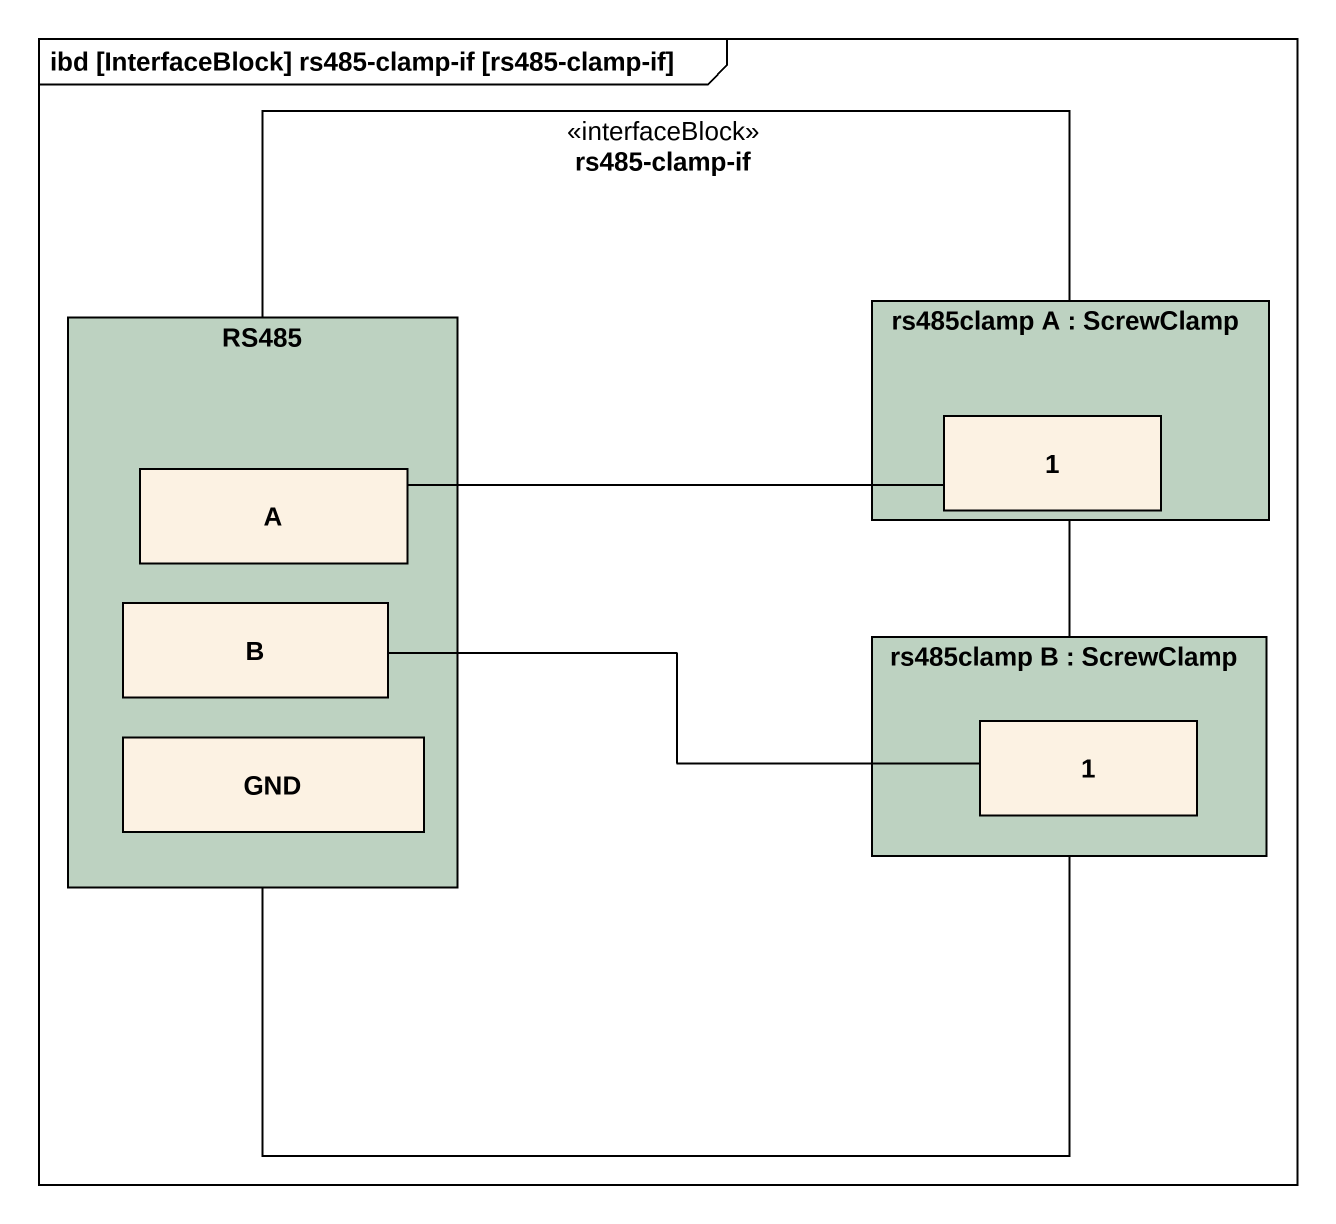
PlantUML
@startuml
mainframe ibd [InterfaceBlock] rs485-clamp-if [rs485-clamp-if]
rectangle "rs485-clamp-if" as rs485_clamp_if <<interfaceBlock>> {
  rectangle RS485 #BDD2C1 {
    rectangle A
    rectangle B
    rectangle GND
  }
  rectangle "rs485clamp A : ScrewClamp" as rs485clamp_A #BDD2C1 {
    rectangle "1" as p1
  }
  rectangle "rs485clamp B : ScrewClamp" as rs485clamp_B #BDD2C1 {
    rectangle "1" as p1_2
  }
}
A -right- p1
B -right- p1_2
@enduml
